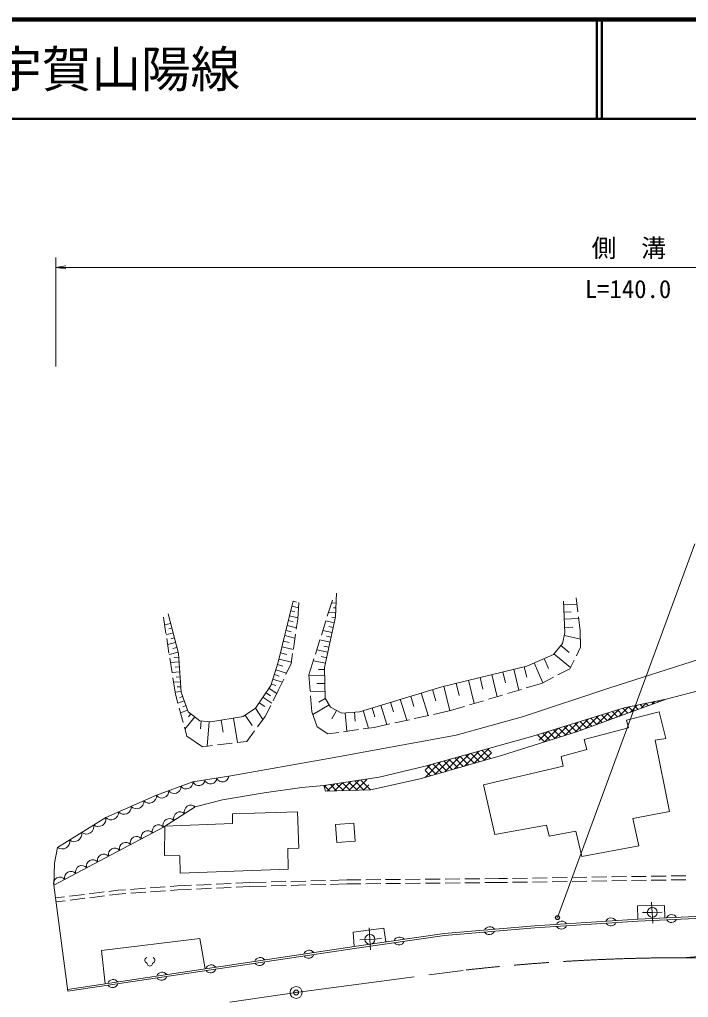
# Model space of a CAD drawing. Units: millimetres at full size, sheet at 1:1000; details may follow other scales. Extents: x 40000 to 680000, y 20000 to 380000.
# Drawn here: x 239480 to 306982, y 281336 to 380000 of the extents above; entities that cross this region are included whole.
import ezdxf
from ezdxf.enums import TextEntityAlignment as Align

# ---------------------------------------------------------------- set-up
doc = ezdxf.new("R2010")
doc.units = ezdxf.units.MM
doc.header["$LTSCALE"] = 1000
doc.header["$PDMODE"] = 32
doc.header["$PDSIZE"] = 500
doc.linetypes.add('CHAIN', pattern=[18.5, 12, -1.5, 3.5, -1.5])
for name, color, linetype, lineweight in [('M-BGD', 7, 'Continuous', 13), ('M-BMK', 2, 'CHAIN', 13), ('M-BMK-SRVR', 3, 'Continuous', 13), ('M-STR-HTXT', 7, 'Continuous', 13), ('M-STR-STRC', 7, 'Continuous', 13), ('M-TTL', 2, 'Continuous', 140), ('M-TTL-LINE', 7, 'Continuous', 50)]:
    doc.layers.add(name, color=color, linetype=linetype, lineweight=lineweight)
doc.layers.add('M-TTL-TXT', color=7, linetype='Continuous')
doc.styles.add('ＭＳ ゴシック', font='')
doc.styles.get('ＭＳ ゴシック').set_extended_font_data('MS Gothic')

# ---------------------------------------------------------------- blocks, each defined once
blk = doc.blocks.new('open_arrow')
at = {"color": 0, "linetype": 'Continuous', "lineweight": -2}
blk.add_lwpolyline([(7.5, 1.25), (0, 0), (7.5, -1.25)], dxfattribs=at)

msp = doc.modelspace()

# ---------------------------------------------------------------- hatches: boundary and pattern name
at = {"layer": 'M-BGD'}
h = msp.add_hatch(dxfattribs=at)
h.set_pattern_fill('USER', color=256, style=0, pattern_type=2)
h.set_pattern_definition([(45, (291739, 307826), (-353.553, 353.553), []), (315, (291739, 307826), (353.553, 353.553), [])])
h.paths.add_polyline_path([(291739, 307826), (292026, 306985), (295796, 308172), (304735, 311432), (300493, 310555)])
h = msp.add_hatch(dxfattribs=at)
h.set_pattern_fill('USER', color=256, style=0, pattern_type=2)
h.set_pattern_definition([(45, (280399, 303543), (-353.553, 353.553), []), (315, (280399, 303543), (353.553, 353.553), [])])
h.paths.add_polyline_path([(280399, 303543), (280409, 304678), (287074, 306520), (287146, 305479)])
h = msp.add_hatch(dxfattribs=at)
h.set_pattern_fill('USER', color=256, style=0, pattern_type=2)
h.set_pattern_definition([(45, (274906, 302283), (-353.553, 353.553), []), (315, (274906, 302283), (353.553, 353.553), [])])
h.paths.add_polyline_path([(274906, 302283), (274501, 303364), (270174, 302704), (270349, 302143)])

# ---------------------------------------------------------------- linework, layer by layer
for p, q in [((295820, 320234), (295651, 321645)), ((266969, 320816), (267627, 320656)), ((267087, 321302), (267416, 321222)), ((267563, 319507), (267657, 321189)), ((271045, 321411), (270538, 319796)), ((271415, 321130), (270962, 321148)), ((294394, 320939), (295729, 320998)), ((253994, 319709), (254252, 318046)), ((266732, 319844), (267570, 319640)), ((266850, 320330), (267270, 320228)), ((271375, 320131), (270652, 320160)), ((271336, 319634), (270983, 319710)), ((271395, 320631), (271169, 320640)), ((294426, 320217), (295148, 320249)), ((296049, 318327), (295880, 319737)), ((254724, 319077), (254117, 318917)), ((266495, 318873), (267433, 318644)), ((266614, 319359), (267082, 319244)), ((267411, 318499), (267563, 319507)), ((270389, 319319), (269940, 317887)), ((271231, 319145), (270391, 319326)), ((271126, 318656), (270706, 318746)), ((294457, 319495), (295901, 319559)), ((294493, 318671), (295318, 318707)), ((254978, 318110), (254271, 317924)), ((254851, 318593), (254548, 318514)), ((266244, 317843), (267274, 317592)), ((266370, 318358), (266885, 318233)), ((267112, 316522), (267336, 318005)), ((271022, 318167), (270090, 318367)), ((270917, 317679), (270451, 317778)), ((294461, 317852), (296072, 317494)), ((296095, 316667), (296049, 318327)), ((254329, 317552), (254559, 316069)), ((255233, 317143), (254426, 316930)), ((255105, 317626), (254752, 317533)), ((265969, 316713), (267099, 316437)), ((266107, 317278), (266672, 317140)), ((269790, 317410), (269341, 315979)), ((270812, 317190), (269790, 317409)), ((270702, 316679), (270191, 316788)), ((294109, 316848), (294944, 316152)), ((255487, 316176), (254580, 315937)), ((255360, 316659), (254956, 316553)), ((265818, 316092), (266438, 315941)), ((266885, 315020), (267038, 316027)), ((270592, 316168), (269475, 316407)), ((270472, 315609), (269914, 315729)), ((293413, 316013), (295083, 314621)), ((295669, 315805), (296095, 316667)), ((254636, 315575), (254866, 314093)), ((255578, 315182), (254706, 315125)), ((255545, 315681), (255077, 315650)), ((265516, 314926), (266055, 314756)), ((265666, 315471), (266908, 315169)), ((266361, 313914), (266885, 315020)), ((269191, 315502), (268685, 313887)), ((270353, 315051), (269132, 315313)), ((291429, 315102), (292303, 313091)), ((292434, 315539), (292872, 314534)), ((295020, 314494), (295447, 315357)), ((255644, 314184), (254860, 314133)), ((255611, 314683), (255175, 314654)), ((265195, 313910), (265669, 313761)), ((265346, 314387), (266424, 314046)), ((268685, 313887), (268806, 312266)), ((270274, 313812), (268692, 313788)), ((270265, 314436), (269641, 314427)), ((287131, 313910), (287673, 311681)), ((288245, 314181), (288516, 313066)), ((289360, 314452), (289874, 312337)), ((290417, 314709), (290674, 313652)), ((293817, 313873), (295020, 314494)), ((254943, 313599), (255201, 311935)), ((255709, 313186), (255014, 313141)), ((255676, 313685), (255285, 313659)), ((264894, 312957), (265345, 312814)), ((265045, 313433), (265992, 313134)), ((265624, 312356), (266147, 313462)), ((270286, 313021), (269495, 313009)), ((283543, 313037), (283844, 311799)), ((284781, 313339), (285352, 310989)), ((285956, 313624), (286242, 312449)), ((290622, 312560), (292169, 313022)), ((292169, 313022), (293373, 313643)), ((255775, 312188), (255168, 312148)), ((255201, 311935), (255454, 311014)), ((255742, 312687), (255395, 312664)), ((264351, 312074), (264799, 311770)), ((264656, 312522), (265438, 311991)), ((265059, 311247), (265624, 312356)), ((270298, 312230), (268811, 312207)), ((280020, 312055), (280712, 309774)), ((281160, 312401), (281506, 311260)), ((282304, 312736), (282906, 310259)), ((286789, 311417), (288226, 311846)), ((288705, 311989), (290143, 312418)), ((256104, 311246), (255455, 311011)), ((255934, 311716), (255648, 311612)), ((263664, 311065), (264226, 310683)), ((264046, 311626), (264942, 311017)), ((264268, 309692), (264832, 310801)), ((268844, 311768), (268965, 310148)), ((270716, 310853), (269062, 309877)), ((270338, 311494), (269698, 311116)), ((275946, 310819), (276540, 308859)), ((276925, 311116), (277223, 310136)), ((277905, 311414), (278547, 309299)), ((278962, 311734), (279283, 310677)), ((284872, 310846), (286310, 311274)), ((255587, 310532), (255984, 309086)), ((256444, 310306), (255721, 310044)), ((256274, 310776), (255950, 310658)), ((256771, 309949), (256533, 309647)), ((262249, 309810), (262945, 308778)), ((263281, 310506), (264040, 309380)), ((268965, 310148), (269503, 308652)), ((271466, 310298), (271010, 309453)), ((272350, 310033), (272519, 308198)), ((273267, 310117), (273352, 309200)), ((274169, 310280), (274708, 308503)), ((275057, 310550), (275327, 309661)), ((281258, 309893), (282846, 310241)), ((282846, 310241), (284393, 310703)), ((257164, 309639), (256176, 308388)), ((257819, 309221), (257753, 308426)), ((258614, 309155), (258408, 306685)), ((259838, 309309), (260038, 308086)), ((261061, 309509), (261463, 307053)), ((263493, 308632), (264268, 309692)), ((275274, 308582), (276862, 308930)), ((277351, 309037), (278816, 309358)), ((279304, 309465), (280770, 309786)), ((256117, 308604), (256370, 307682)), ((262422, 307168), (263198, 308228)), ((269503, 308652), (270578, 307928)), ((270578, 307928), (271688, 308082)), ((272183, 308151), (273669, 308358)), ((274164, 308427), (275274, 308582)), ((256370, 307682), (257959, 306631)), ((259446, 306810), (260935, 306989)), ((261432, 307049), (262422, 307168)), ((257959, 306631), (258949, 306750)), ((266865, 293041), (268365, 293080)), ((268865, 293093), (270364, 293133)), ((270864, 293146), (272511, 293189)), ((272511, 293189), (273926, 293202)), ((274426, 293207), (275926, 293220)), ((276426, 293225), (277925, 293239)), ((278425, 293243), (279925, 293257)), ((280425, 293262), (281925, 293275)), ((282425, 293280), (283925, 293294)), ((284425, 293298), (285925, 293312)), ((286425, 293316), (287840, 293329)), ((287840, 293329), (288733, 293343)), ((289233, 293350), (290733, 293373)), ((291232, 293380), (292732, 293403)), ((293232, 293410), (294732, 293433)), ((293234, 293010), (294734, 293033)), ((295232, 293440), (296732, 293463)), ((295234, 293040), (296734, 293063)), ((297232, 293470), (298732, 293493)), ((297234, 293070), (298734, 293093)), ((299232, 293500), (300731, 293522)), ((299234, 293100), (300734, 293122)), ((301231, 293530), (302731, 293552)), ((301234, 293130), (302733, 293152)), ((303231, 293560), (304731, 293582)), ((303233, 293160), (304733, 293182)), ((305231, 293590), (306731, 293612)), ((305233, 293190), (306733, 293212)), ((248499, 292040), (249426, 292153)), ((249426, 292153), (250183, 292207)), ((250682, 292243), (252178, 292350)), ((252677, 292385), (254173, 292492)), ((252708, 291986), (254204, 292093)), ((254672, 292528), (255429, 292582)), ((254703, 292129), (255453, 292182)), ((255429, 292582), (256827, 292649)), ((255453, 292182), (256846, 292249)), ((257326, 292673), (258824, 292745)), ((257345, 292273), (258844, 292345)), ((259324, 292769), (260822, 292841)), ((259343, 292369), (260841, 292441)), ((261322, 292865), (262720, 292932)), ((261341, 292465), (262734, 292532)), ((262720, 292932), (264366, 292975)), ((262734, 292532), (264377, 292576)), ((264866, 292989), (266366, 293028)), ((264877, 292589), (266377, 292628)), ((266876, 292641), (268376, 292681)), ((268876, 292694), (270375, 292733)), ((270875, 292746), (272518, 292789)), ((272518, 292789), (273932, 292802)), ((274432, 292807), (275931, 292820)), ((276431, 292825), (277931, 292839)), ((278431, 292843), (279931, 292857)), ((280431, 292862), (281931, 292875)), ((282431, 292880), (283931, 292894)), ((284431, 292898), (285931, 292912)), ((286431, 292917), (287845, 292929)), ((287845, 292929), (288735, 292943)), ((289235, 292950), (290735, 292973)), ((291235, 292980), (292735, 293003)), ((243106, 291380), (244032, 291493)), ((243154, 290983), (244076, 291096)), ((244529, 291554), (246018, 291736)), ((244572, 291156), (246061, 291339)), ((246514, 291797), (248003, 291979)), ((246557, 291399), (248046, 291581)), ((248543, 291642), (249464, 291755)), ((249464, 291755), (250214, 291808)), ((250713, 291844), (252209, 291951)), ((303331, 289913), (303269, 290952)), ((303331, 289913), (302345, 289893)), ((303331, 289913), (304328, 289924)), ((303331, 289913), (303383, 288833)), ((274831, 287194), (274748, 288368)), ((274831, 287194), (273803, 287142)), ((274831, 287194), (276004, 287288)), ((274831, 287194), (274903, 286125))]:
    msp.add_line(p, q, dxfattribs=at)
for points in [[(271454, 322130), (271360, 319746), (270262, 314629), (270309, 311544), (270846, 310633), (272015, 310002), (273791, 310165), (282110, 312689), (290662, 314769), (293350, 315937), (294284, 317059), (294518, 318110), (294378, 321312)], [(254469, 320044), (255521, 316048), (255778, 312146), (256494, 310167), (257678, 309232), (258800, 309139), (262040, 309669), (263287, 310510), (264845, 312800), (265592, 315168), (267103, 321368)], [(260594, 303667), (270857, 305465), (283546, 307814), (290346, 309672), (299039, 312581), (308082, 315455), (314076, 317243)], [(304735, 311432), (308871, 312518), (312680, 313453), (315599, 314305)], [(257216, 300557), (259973, 301290), (264180, 301991), (267977, 302517), (270174, 302704), (275758, 303557), (280409, 304678), (291275, 307681), (300493, 310555), (304735, 311432), (295796, 308172), (288225, 305788), (279918, 303405), (274906, 302283), (270349, 302143), (270174, 302704)], [(243309, 296475), (248185, 299495), (253303, 301739), (256983, 303106), (260594, 303667)], [(257216, 300557), (253991, 298524), (242938, 292659)], [(243309, 296475), (243018, 294893), (242938, 292659), (244342, 281955)], [(244313, 282152), (273240, 286480), (282336, 287789), (291457, 288561), (301860, 289239), (318686, 290010), (331090, 290711), (336787, 291178), (341832, 291715)], [(244342, 281955), (273269, 286282), (282359, 287590), (291472, 288361), (301871, 289039), (318696, 289810), (331104, 290511), (336806, 290979), (341854, 291516)], [(301860, 289239), (301846, 290566), (304559, 290625), (304601, 289364)], [(273240, 286480), (273141, 287928), (276245, 288310), (276457, 286943)], [(248126, 282723), (247737, 286072), (257668, 287274), (258208, 284231)]]:
    msp.add_lwpolyline(points, dxfattribs=at)
for points in [[(286313, 302785), (287451, 297784), (292654, 298719), (292934, 297613), (295614, 298127), (296237, 295541), (301985, 296647), (301378, 299389), (305086, 300090), (303621, 307287), (304712, 307459), (304011, 310154), (300739, 309297), (300916, 308539), (296450, 307375), (296741, 306358), (294123, 305651), (294342, 304675)], [(254132, 298613), (260965, 298879), (260965, 299860), (267524, 300063), (267679, 296402), (266542, 296370), (266589, 294267), (255699, 293862), (255653, 295623), (254110, 295669)], [(271356, 298785), (273210, 298925), (273348, 297100), (271494, 296960)]]:
    msp.add_lwpolyline(points, close=True, dxfattribs=at)
for centre in [(303331, 289913), (274831, 287194)]:
    msp.add_circle(centre, 500, dxfattribs=at)
at = {"layer": 'M-BGD', "lineweight": 25}
msp.add_circle((293768, 289388), 200, dxfattribs=at)
at = {"layer": 'M-BGD'}
for centre, radius, start, end in [((256308, 303045), 678, 215.60865, 5.14422), ((257567, 303319), 621, 200.05105, 357.60844), ((258770, 303505), 621, 200.05105, 357.60844), ((259973, 303692), 621, 200.05105, 357.60844), ((253854, 302134), 678, 215.60865, 5.14422), ((255081, 302589), 678, 215.60865, 5.14422), ((251288, 301115), 738, 222.47568, 4.86539), ((252568, 301676), 738, 222.47568, 4.86539), ((248730, 299994), 738, 222.47568, 4.86539), ((250009, 300554), 738, 222.47568, 4.86539), ((255685, 299411), 654, 45.8259, 198.63162), ((256760, 300088), 654, 45.8259, 198.63162), ((247437, 299342), 764, 231.99727, 11.55403), ((254610, 298733), 654, 45.8259, 198.63162), ((244998, 297832), 764, 231.99727, 11.55403), ((246218, 298587), 764, 231.99727, 11.55403), ((252399, 297519), 641, 40.69077, 195.21503), ((253504, 298106), 641, 40.69077, 195.21503), ((243779, 297077), 764, 231.99727, 11.55403), ((250189, 296346), 641, 40.69077, 195.21503), ((251294, 296933), 641, 40.69077, 195.21503), ((249083, 295760), 641, 40.69077, 195.21503), ((246873, 294587), 641, 40.69077, 195.21503), ((247978, 295173), 641, 40.69077, 195.21503), ((244662, 293414), 641, 40.69077, 195.21503), ((245767, 294000), 641, 40.69077, 195.21503), ((243557, 292827), 641, 40.69077, 195.21503), ((299171, 288796), 567, 31.8011, 155.65612), ((305290, 289129), 567, 30.69671, 154.55173), ((305276, 289462), 567, 210.69671, 334.55173), ((286919, 287909), 567, 32.90907, 156.7641), ((294181, 288471), 567, 31.8011, 155.65612), ((294160, 288804), 567, 211.8011, 335.65612), ((299149, 289129), 567, 211.8011, 335.65612), ((277826, 286870), 567, 36.26444, 160.11947), ((286893, 288242), 567, 212.90907, 336.7641), ((277776, 287200), 567, 216.26444, 340.11947), ((252429, 285084), 299, 113.44836, 257.2818), ((252830, 285084), 299, 282.7182, 66.55164), ((263762, 284792), 567, 36.58017, 160.43519), ((268707, 285532), 567, 36.58017, 160.43519), ((268656, 285861), 567, 216.58017, 340.43519), ((252630, 284775), 267, 176.52859, 3.47141), ((258817, 284052), 567, 36.58017, 160.43519), ((258766, 284382), 567, 216.58017, 340.43519), ((263711, 285122), 567, 216.58017, 340.43519), ((253872, 283313), 567, 36.58017, 160.43519), ((253821, 283642), 567, 216.58017, 340.43519), ((248927, 282573), 567, 36.58017, 160.43519), ((248876, 282902), 567, 216.58017, 340.43519)]:
    msp.add_arc(centre, radius, start, end, dxfattribs=at)
at = {"layer": 'M-BMK'}
for p, q in [((267392, 281835), (284553, 284107)), ((260713, 280843), (267392, 281835))]:
    msp.add_line(p, q, dxfattribs=at)
msp.add_lwpolyline([(306377, 285349), (331597, 287247), (341867, 287726), (351787, 287656), (360890, 287279)], dxfattribs=at)
msp.add_arc((306810, 85349), 200000, 90.124, 96.38929, dxfattribs=at)
at = {"layer": 'M-BMK-SRVR'}
msp.add_circle((267392, 281835), 600, dxfattribs=at)
msp.add_point((267392, 281835), dxfattribs=at)
at = {"layer": 'M-STR-HTXT'}
for p, q in [((243154, 345000), (243154, 356000)), ((243154, 355000), (358792, 355000))]:
    msp.add_line(p, q, dxfattribs=at)
at = {"layer": 'M-STR-STRC'}
for p, q in [((293768, 289388), (307633, 327089)), ((306377, 285349), (324543, 285319))]:
    msp.add_line(p, q, dxfattribs=at)
at = {"layer": 'M-TTL'}
msp.add_line((680000, 380000), (40000, 380000), dxfattribs=at)
at = {"layer": 'M-TTL-LINE'}
for p, q in [((297750, 380000), (297750, 370000)), ((298250, 380000), (298250, 370000)), ((40000, 370000), (680000, 370000))]:
    msp.add_line(p, q, dxfattribs=at)

# ---------------------------------------------------------------- block references
at = {"layer": 'M-STR-HTXT', "xscale": 133, "yscale": 133}
msp.add_blockref('open_arrow', (243154, 355000), dxfattribs=at)

# ---------------------------------------------------------------- texts
at = {"layer": 'M-STR-HTXT', "style": 'ＭＳ ゴシック'}
msp.add_text('側\u3000溝', height=1833, dxfattribs=at).set_placement((300962, 356947), align=Align.MIDDLE_CENTER)
msp.add_text('L=140.0', height=1833, dxfattribs=at).set_placement((300883, 351347), align=Align.BOTTOM_CENTER)
at = {"layer": 'M-TTL-TXT', "style": 'ＭＳ ゴシック'}
msp.add_text('一般県道宇賀山陽線', height=3666, dxfattribs=at).set_placement((216734, 375000), align=Align.MIDDLE_LEFT)

doc.saveas('drawing.dxf')
